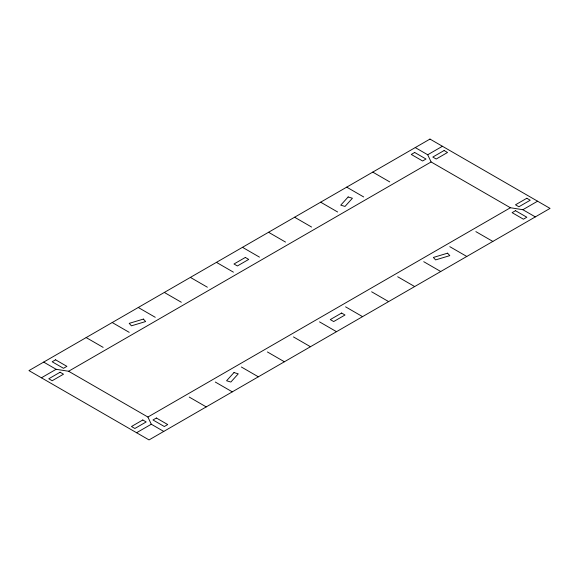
<?xml version="1.0" encoding="UTF-8"?>
<svg xmlns="http://www.w3.org/2000/svg" width="579" height="579" viewBox="0 0 579 579"><rect width="100%" height="100%" fill="white"/><g stroke="black" fill="none" stroke-linecap="round" stroke-linejoin="round"><path stroke-width="0.87" d="M41.413 377.798L56.141 369.293L68.597 371.255L147.898 417.039L151.293 424.233L163.756 431.427M415.244 147.573L427.707 154.767L442.428 146.27M68.597 371.255L431.102 161.961L510.403 207.745L522.859 209.707L535.322 216.901M147.898 417.039L510.403 207.745M136.572 432.73L151.293 424.233M522.859 209.707L537.587 201.203M372.76 172.101L389.754 181.915M475.851 231.622L492.845 241.429M346.705 187.147L363.699 196.954M449.796 246.661L466.79 256.468M320.65 202.187L337.644 212.001M423.741 261.701L440.735 271.515M294.595 217.226L311.589 227.04M397.686 276.748L414.68 286.554M268.54 232.273L285.534 242.08M371.631 291.787L388.625 301.601M242.485 247.313L259.479 257.127M345.576 306.834L362.57 316.641M216.43 262.359L233.424 272.166M319.521 321.873L336.515 331.687M190.375 277.399L207.369 287.213M293.466 336.92L310.46 346.727M164.32 292.446L181.314 302.252M267.411 351.96L284.405 361.774M138.265 307.485L155.259 317.299M241.356 366.999L258.35 376.813M112.21 322.532L129.204 332.339M215.301 382.046L232.295 391.853M86.155 337.571L103.149 347.378M189.246 397.085L206.24 406.899M43.678 362.099L56.141 369.293M427.707 154.767L431.102 161.961M348.153 196.954L340.749 205.154L345.012 206.435L352.416 198.235L348.153 196.954M233.988 372.565L226.584 380.765L230.847 382.046L238.251 373.846L233.988 372.565M429.973 139.076L28.95 370.603L149.027 439.924L550.05 208.397L429.973 139.076M55.57 359.805L52.175 361.774L63.502 368.309L66.896 366.348L55.57 359.805M414.68 152.48L411.278 154.441L422.605 160.984L426.006 159.022L414.68 152.48M245.322 257.452L233.988 263.995L237.39 265.956L248.717 259.414L245.322 257.452M60.1 372.232L48.774 378.775L52.175 380.736L63.502 374.2L60.1 372.232M444.129 150.518L432.803 157.061L436.204 159.022L447.531 152.48L444.129 150.518M142.796 419.978L131.469 426.52L134.871 428.482L146.197 421.939L142.796 419.978M526.825 198.264L515.498 204.8L518.9 206.768L530.226 200.225L526.825 198.264M156.395 418.016L152.994 419.978L164.32 426.52L167.722 424.559L156.395 418.016M515.498 210.691L512.104 212.652L523.43 219.195L526.825 217.226L515.498 210.691M341.61 313.044L330.283 319.586L333.678 321.548L345.012 315.005L341.61 313.044M143.411 319.087L129.204 323.364L131.426 325.825L145.633 321.548L143.411 319.087M447.574 253.175L433.367 257.452L435.589 259.913L449.796 255.636L447.574 253.175"/></g></svg>
